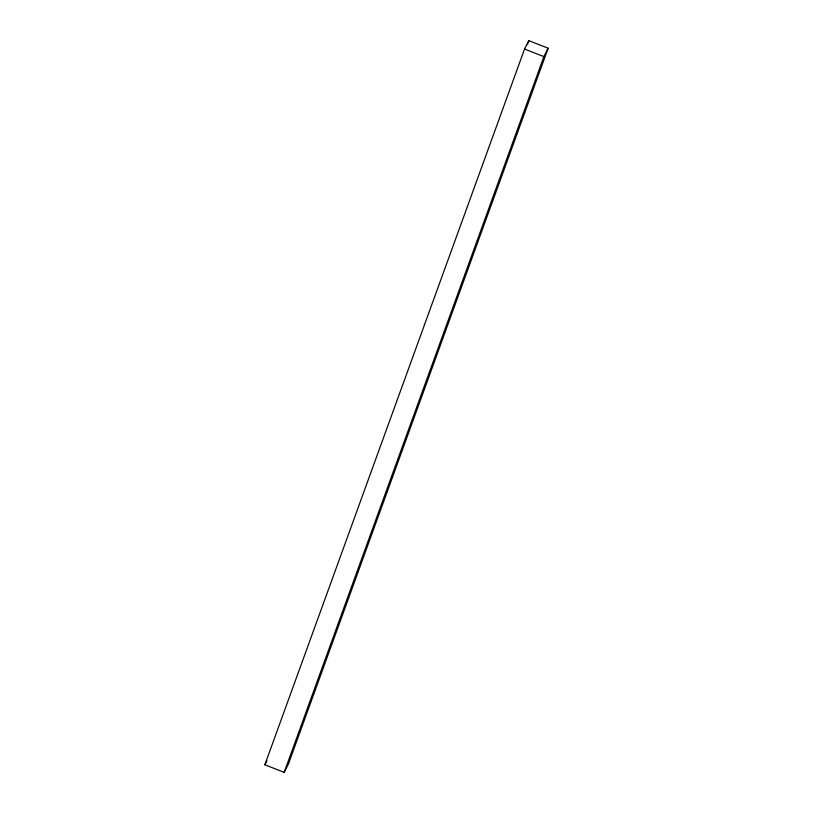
<?xml version="1.0" encoding="UTF-8"?>
<svg xmlns="http://www.w3.org/2000/svg" width="813" height="813" viewBox="0 0 813 813"><rect width="100%" height="100%" fill="white"/><g stroke="black" fill="none" stroke-linecap="round" stroke-linejoin="round"><path stroke-width="1.22" d="M264.845 764.779L524.548 49.034L528.816 40.65L548.155 48.221L288.452 763.966L284.184 772.35L264.845 764.779L266.979 760.592M527.515 44.227L528.816 40.65M284.184 772.35L543.887 56.605L548.155 48.221M524.548 49.034L543.887 56.605"/></g></svg>
